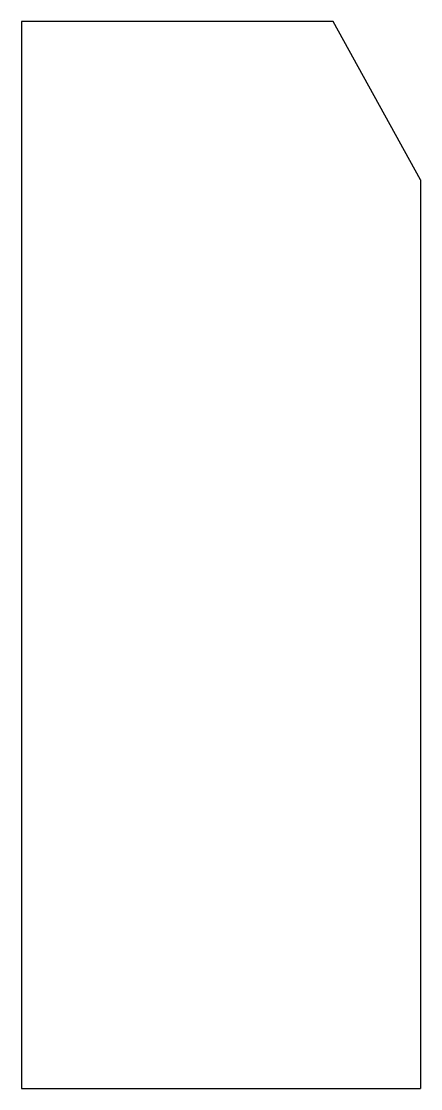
# Model space of a CAD drawing. Header units: millimetres. Extents: x 0 to 110, y -186 to 108.
import ezdxf

# ---------------------------------------------------------------- set-up
doc = ezdxf.new("R2010")
doc.units = ezdxf.units.MM

msp = doc.modelspace()

# ---------------------------------------------------------------- linework, layer by layer
at = {"color": 7, "linetype": 'Continuous', "lineweight": 25}
for p, q in [((85.87, 107.7), (0, 107.7)), ((0, 107.7), (0, -186.3)), ((110, 64.09), (85.87, 107.7)), ((110, 64.09), (110, -186.3)), ((0, -186.3), (110, -186.3))]:
    msp.add_line(p, q, dxfattribs=at)

doc.saveas('drawing.dxf')
